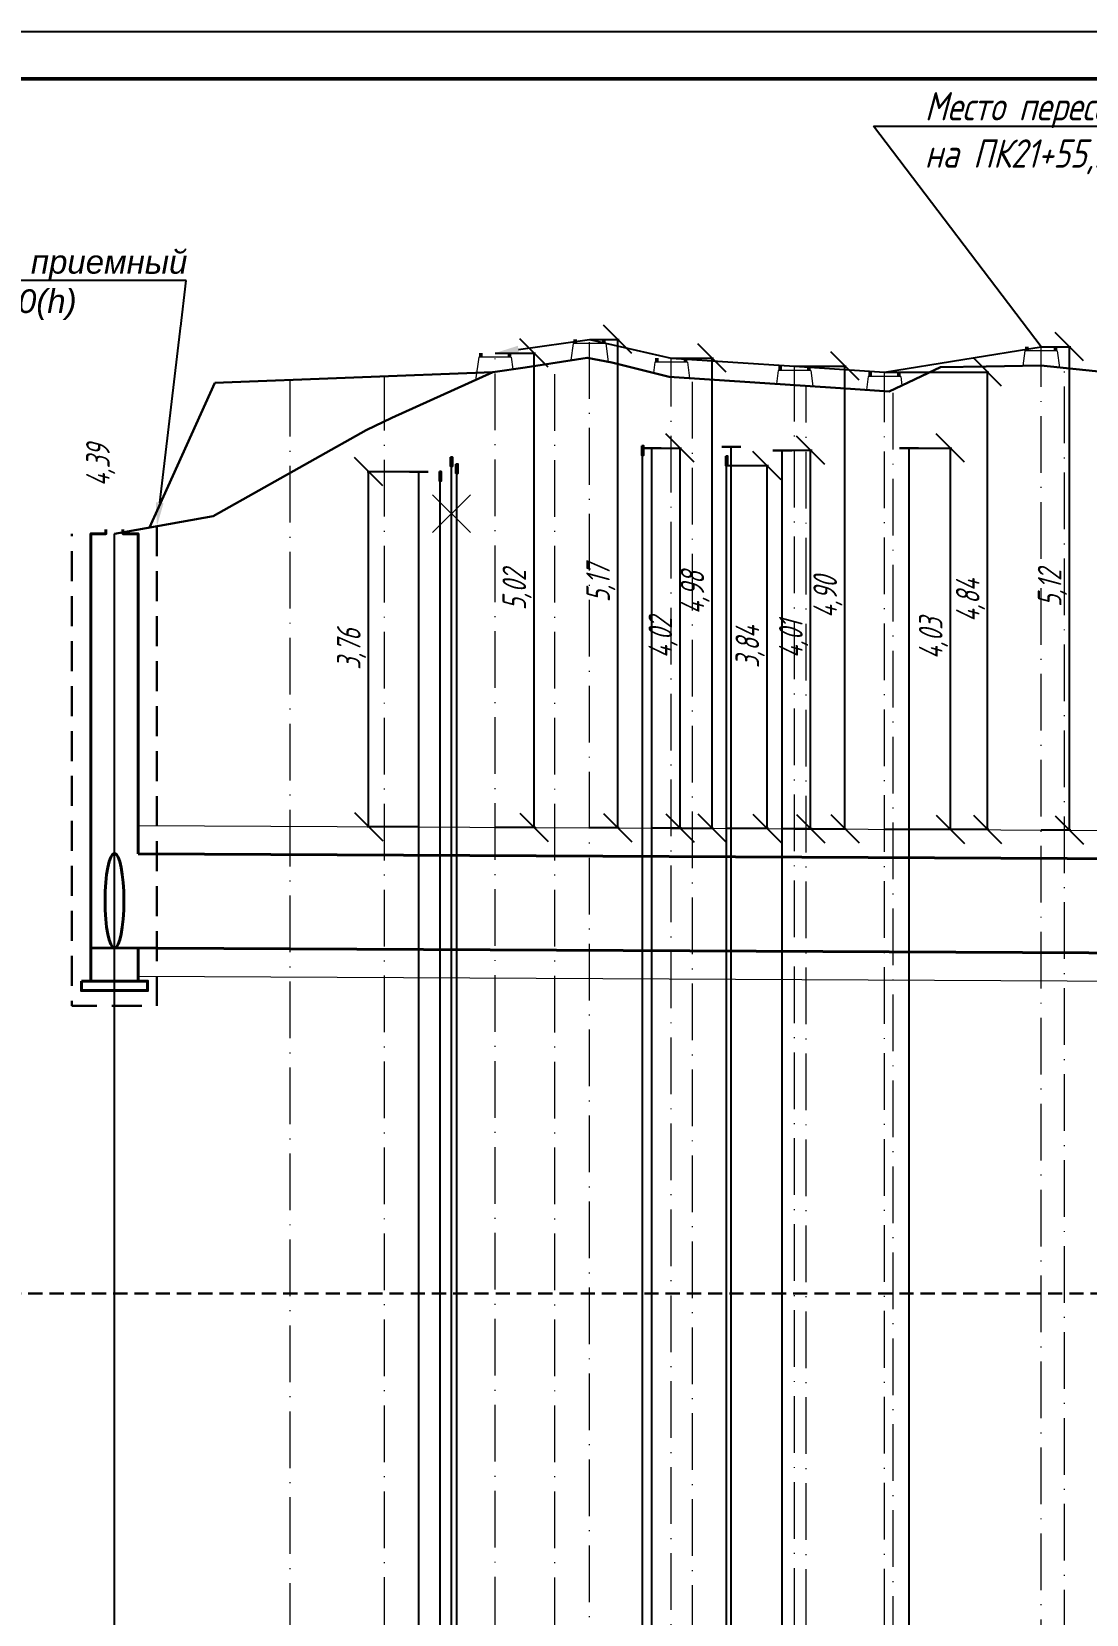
# Model space of a CAD drawing. Header units: millimetres. Extents: x -15 to 826, y 949 to 1543.
# Drawn here: x 133.8 to 245.5, y 1375.7 to 1543.2 of the extents above; entities that cross this region are included whole.
import ezdxf
from ezdxf import colors
from ezdxf.entities.mleader import LeaderData, LeaderLine
from ezdxf.enums import TextEntityAlignment as Align
from ezdxf.math import Vec2, Vec3

# ---------------------------------------------------------------- set-up
doc = ezdxf.new("R2010")
doc.units = ezdxf.units.MM
doc.header["$LTSCALE"] = 0.5
for name, pattern in [('ACAD_ISO10W100', [18, 12, -3, 0, -3]), ('DASHED2', [9.525, 6.35, -3.175]), ('NATA', [4.5, 3, -1.5])]:
    doc.linetypes.add(name, pattern=pattern)
for name, color, linetype in [('_PSM_GEO_ZEM_BLACK', 7, 'Continuous'), ('_PSM_GEO_ZEM_BLACK_VERT_LINE', 7, 'Continuous'), ('_PSM_PERES_LINE', 7, 'Continuous'), ('_PSM_TABL_TXT_TRASSA_ZAL', 7, 'Continuous'), ('_PSM_TRASSA_COLODEC', 7, 'Continuous'), ('_PSM_TRASSA_FUTLAR', 7, 'Continuous'), ('_PSM_VERT_DIM', 7, 'Continuous'), ('ВР-2', 7, 'Continuous'), ('МГТ_ИГ_геология', 7, 'Continuous')]:
    doc.layers.add(name, color=color, linetype=linetype)
doc.layers.add('_ПОС1', color=6, linetype='Continuous', true_color=0xff00ff)
doc.layers.add('С-1 В1', color=5, linetype='B-1', lineweight=30)
doc.layers.add('Формат - толстая линия', color=7, linetype='Continuous', lineweight=50)
doc.styles.add('2.5', font='isocpeui.ttf', dxfattribs={"height": 2.5})
doc.styles.add('psm_profil', font='isocpeur.ttf', dxfattribs={"width": 0.7, "oblique": 15, "height": 0.25})
doc.styles.add('psm_profil_dim', font='isocpeur.ttf', dxfattribs={"width": 0.7, "oblique": 15, "height": 2.5})
doc.styles.get("Standard").update_dxf_attribs({"font": 'isocpeur.ttf'})
doc.styles.add('СПДС', font='spdswin.shx', dxfattribs={"oblique": 15})
doc.linetypes.add('B-1', pattern='A,5,-2.5,["В1",Standard,S=2,R=0,X=-1,Y=-1.2],-3,15', length=25.5)
doc.dimstyles.new('psm_dim_profil_Y', dxfattribs={"dimtxt": 2.5, "dimasz": 3, "dimexe": 0.15, "dimexo": 0, "dimgap": 0.3, "dimtad": 1, "dimlfac": 0.1, "dimzin": 1, "dimtxsty": 'psm_profil_dim', "dimblk": 'OBLIQUE', "dimcen": 0.09, "dimadec": 0, "dimazin": 1, "dimtm": 1e-09, "dimtfac": 1, "dimtmove": 0, "dimatfit": 3, "dimfxl": 1.25, "dimarcsym": 2})

# ---------------------------------------------------------------- blocks, each defined once
blk = doc.blocks.new('_Oblique')
at = {"color": 0, "linetype": 'ByBlock', "lineweight": -2}
blk.add_line((-0.5, -0.5), (0.5, 0.5), dxfattribs=at)
blk = doc.blocks.new('*D10')
at = {"layer": '_PSM_VERT_DIM', "color": 0, "lineweight": -2, "transparency": 16777216}
for p, q in [((174.81, 1496.64), (169.34, 1496.64)), ((169.49, 1459.05), (169.49, 1496.64)), ((174.81, 1459.05), (169.34, 1459.05))]:
    blk.add_line(p, q, dxfattribs=at)
at = {"layer": 'Defpoints', "color": 0, "transparency": 16777216}
for p in [(169.49, 1496.64), (174.81, 1496.64), (174.81, 1459.05)]:
    blk.add_point(p, dxfattribs=at)
at = {"layer": '_PSM_VERT_DIM', "color": 0, "lineweight": -2, "transparency": 16777216, "xscale": 3, "yscale": 3, "zscale": 3}
for p, rotation in [((169.49, 1496.64), 90), ((169.49, 1459.05), 270)]:
    blk.add_blockref('_Oblique', p, dxfattribs=dict(at, rotation=rotation))
at = {"layer": '_PSM_VERT_DIM', "color": 0, "transparency": 16777216, "insert": (167.69, 1477.84), "char_height": 2.5, "attachment_point": 5, "rotation": 90, "style": 'psm_profil_dim'}
blk.add_mtext('3,76', dxfattribs=at)
blk = doc.blocks.new('*D11')
at = {"layer": '_PSM_VERT_DIM', "color": 0, "lineweight": -2, "transparency": 16777216}
for p, q in [((182.89, 1509.21), (187.17, 1509.21)), ((187.02, 1459.01), (187.02, 1509.21)), ((182.89, 1459.01), (187.17, 1459.01))]:
    blk.add_line(p, q, dxfattribs=at)
at = {"layer": 'Defpoints', "color": 0, "transparency": 16777216}
for p in [(182.89, 1509.21), (187.02, 1509.21), (182.89, 1459.01)]:
    blk.add_point(p, dxfattribs=at)
at = {"layer": '_PSM_VERT_DIM', "color": 0, "lineweight": -2, "transparency": 16777216, "xscale": 3, "yscale": 3, "zscale": 3}
for p, rotation in [((187.02, 1509.21), 90), ((187.02, 1459.01), 270)]:
    blk.add_blockref('_Oblique', p, dxfattribs=dict(at, rotation=rotation))
at = {"layer": '_PSM_VERT_DIM', "color": 0, "transparency": 16777216, "insert": (185.22, 1484.11), "char_height": 2.5, "attachment_point": 5, "rotation": 90, "style": 'psm_profil_dim'}
blk.add_mtext('5,02', dxfattribs=at)
blk = doc.blocks.new('*D12')
at = {"layer": '_PSM_VERT_DIM', "color": 0, "lineweight": -2, "transparency": 16777216}
for p, q in [((192.89, 1510.66), (196.04, 1510.66)), ((195.89, 1458.96), (195.89, 1510.66)), ((192.89, 1458.96), (196.04, 1458.96))]:
    blk.add_line(p, q, dxfattribs=at)
at = {"layer": 'Defpoints', "color": 0, "transparency": 16777216}
for p in [(192.89, 1510.66), (195.89, 1510.66), (192.89, 1458.96)]:
    blk.add_point(p, dxfattribs=at)
at = {"layer": '_PSM_VERT_DIM', "color": 0, "lineweight": -2, "transparency": 16777216, "xscale": 3, "yscale": 3, "zscale": 3}
for p, rotation in [((195.89, 1510.66), 90), ((195.89, 1458.96), 270)]:
    blk.add_blockref('_Oblique', p, dxfattribs=dict(at, rotation=rotation))
at = {"layer": '_PSM_VERT_DIM', "color": 0, "transparency": 16777216, "insert": (194.09, 1484.81), "char_height": 2.5, "attachment_point": 5, "rotation": 90, "style": 'psm_profil_dim'}
blk.add_mtext('5,17', dxfattribs=at)
blk = doc.blocks.new('*D13')
at = {"layer": '_PSM_VERT_DIM', "color": 0, "lineweight": -2, "transparency": 16777216}
for p, q in [((199.48, 1499.15), (202.63, 1499.15)), ((202.48, 1458.93), (202.48, 1499.15)), ((199.48, 1458.93), (202.63, 1458.93))]:
    blk.add_line(p, q, dxfattribs=at)
at = {"layer": 'Defpoints', "color": 0, "transparency": 16777216}
for p in [(199.48, 1499.15), (202.48, 1499.15), (199.48, 1458.93)]:
    blk.add_point(p, dxfattribs=at)
at = {"layer": '_PSM_VERT_DIM', "color": 0, "lineweight": -2, "transparency": 16777216, "xscale": 3, "yscale": 3, "zscale": 3}
for p, rotation in [((202.48, 1499.15), 90), ((202.48, 1458.93), 270)]:
    blk.add_blockref('_Oblique', p, dxfattribs=dict(at, rotation=rotation))
at = {"layer": '_PSM_VERT_DIM', "color": 0, "transparency": 16777216, "insert": (200.68, 1479.04), "char_height": 2.5, "attachment_point": 5, "rotation": 90, "style": 'psm_profil_dim'}
blk.add_mtext('4,02', dxfattribs=at)
blk = doc.blocks.new('*D14')
at = {"layer": '_PSM_VERT_DIM', "color": 0, "lineweight": -2, "transparency": 16777216}
for p, q in [((201.54, 1508.68), (206.03, 1508.68)), ((205.88, 1458.92), (205.88, 1508.68)), ((201.54, 1458.92), (206.03, 1458.92))]:
    blk.add_line(p, q, dxfattribs=at)
at = {"layer": 'Defpoints', "color": 0, "transparency": 16777216}
for p in [(201.54, 1508.68), (205.88, 1508.68), (201.54, 1458.92)]:
    blk.add_point(p, dxfattribs=at)
at = {"layer": '_PSM_VERT_DIM', "color": 0, "lineweight": -2, "transparency": 16777216, "xscale": 3, "yscale": 3, "zscale": 3}
for p, rotation in [((205.88, 1508.68), 90), ((205.88, 1458.92), 270)]:
    blk.add_blockref('_Oblique', p, dxfattribs=dict(at, rotation=rotation))
at = {"layer": '_PSM_VERT_DIM', "color": 0, "transparency": 16777216, "insert": (204.08, 1483.8), "char_height": 2.5, "attachment_point": 5, "rotation": 90, "style": 'psm_profil_dim'}
blk.add_mtext('4,98', dxfattribs=at)
blk = doc.blocks.new('*D15')
at = {"layer": '_PSM_VERT_DIM', "color": 0, "lineweight": -2, "transparency": 16777216}
for p, q in [((207.41, 1497.29), (211.85, 1497.29)), ((211.7, 1458.89), (211.7, 1497.29)), ((207.41, 1458.89), (211.85, 1458.89))]:
    blk.add_line(p, q, dxfattribs=at)
at = {"layer": 'Defpoints', "color": 0, "transparency": 16777216}
for p in [(207.41, 1497.29), (211.7, 1497.29), (207.41, 1458.89)]:
    blk.add_point(p, dxfattribs=at)
at = {"layer": '_PSM_VERT_DIM', "color": 0, "lineweight": -2, "transparency": 16777216, "xscale": 3, "yscale": 3, "zscale": 3}
for p, rotation in [((211.7, 1497.29), 90), ((211.7, 1458.89), 270)]:
    blk.add_blockref('_Oblique', p, dxfattribs=dict(at, rotation=rotation))
at = {"layer": '_PSM_VERT_DIM', "color": 0, "transparency": 16777216, "insert": (209.9, 1478.09), "char_height": 2.5, "attachment_point": 5, "rotation": 90, "style": 'psm_profil_dim'}
blk.add_mtext('3,84', dxfattribs=at)
blk = doc.blocks.new('*D16')
at = {"layer": '_PSM_VERT_DIM', "color": 0, "lineweight": -2, "transparency": 16777216}
for p, q in [((213.31, 1498.91), (216.46, 1498.91)), ((216.31, 1458.86), (216.31, 1498.91)), ((213.31, 1458.86), (216.46, 1458.86))]:
    blk.add_line(p, q, dxfattribs=at)
at = {"layer": 'Defpoints', "color": 0, "transparency": 16777216}
for p in [(213.31, 1498.91), (216.31, 1498.91), (213.31, 1458.86)]:
    blk.add_point(p, dxfattribs=at)
at = {"layer": '_PSM_VERT_DIM', "color": 0, "lineweight": -2, "transparency": 16777216, "xscale": 3, "yscale": 3, "zscale": 3}
for p, rotation in [((216.31, 1498.91), 90), ((216.31, 1458.86), 270)]:
    blk.add_blockref('_Oblique', p, dxfattribs=dict(at, rotation=rotation))
at = {"layer": '_PSM_VERT_DIM', "color": 0, "transparency": 16777216, "insert": (214.51, 1478.88), "char_height": 2.5, "attachment_point": 5, "rotation": 90, "style": 'psm_profil_dim'}
blk.add_mtext('4,01', dxfattribs=at)
blk = doc.blocks.new('*D17')
at = {"layer": '_PSM_VERT_DIM', "color": 0, "lineweight": -2, "transparency": 16777216}
for p, q in [((214.6, 1507.83), (220.09, 1507.83)), ((219.94, 1458.85), (219.94, 1507.83)), ((214.6, 1458.85), (220.09, 1458.85))]:
    blk.add_line(p, q, dxfattribs=at)
at = {"layer": 'Defpoints', "color": 0, "transparency": 16777216}
for p in [(214.6, 1507.83), (219.94, 1507.83), (214.6, 1458.85)]:
    blk.add_point(p, dxfattribs=at)
at = {"layer": '_PSM_VERT_DIM', "color": 0, "lineweight": -2, "transparency": 16777216, "xscale": 3, "yscale": 3, "zscale": 3}
for p, rotation in [((219.94, 1507.83), 90), ((219.94, 1458.85), 270)]:
    blk.add_blockref('_Oblique', p, dxfattribs=dict(at, rotation=rotation))
at = {"layer": '_PSM_VERT_DIM', "color": 0, "transparency": 16777216, "insert": (218.14, 1483.34), "char_height": 2.5, "attachment_point": 5, "rotation": 90, "style": 'psm_profil_dim'}
blk.add_mtext('4,90', dxfattribs=at)
blk = doc.blocks.new('*D18')
at = {"layer": '_PSM_VERT_DIM', "color": 0, "lineweight": -2, "transparency": 16777216}
for p, q in [((224.13, 1507.19), (235.19, 1507.19)), ((235.04, 1458.8), (235.04, 1507.19)), ((224.13, 1458.8), (235.19, 1458.8))]:
    blk.add_line(p, q, dxfattribs=at)
at = {"layer": 'Defpoints', "color": 0, "transparency": 16777216}
for p in [(224.13, 1507.19), (235.04, 1507.19), (224.13, 1458.8)]:
    blk.add_point(p, dxfattribs=at)
at = {"layer": '_PSM_VERT_DIM', "color": 0, "lineweight": -2, "transparency": 16777216, "xscale": 3, "yscale": 3, "zscale": 3}
for p, rotation in [((235.04, 1507.19), 90), ((235.04, 1458.8), 270)]:
    blk.add_blockref('_Oblique', p, dxfattribs=dict(at, rotation=rotation))
at = {"layer": '_PSM_VERT_DIM', "color": 0, "transparency": 16777216, "insert": (233.24, 1483), "char_height": 2.5, "attachment_point": 5, "rotation": 90, "style": 'psm_profil_dim'}
blk.add_mtext('4,84', dxfattribs=at)
blk = doc.blocks.new('*D19')
at = {"layer": '_PSM_VERT_DIM', "color": 0, "lineweight": -2, "transparency": 16777216}
for p, q in [((226.73, 1499.14), (231.27, 1499.14)), ((231.12, 1458.79), (231.12, 1499.14)), ((226.73, 1458.79), (231.27, 1458.79))]:
    blk.add_line(p, q, dxfattribs=at)
at = {"layer": 'Defpoints', "color": 0, "transparency": 16777216}
for p in [(226.73, 1499.14), (231.12, 1499.14), (226.73, 1458.79)]:
    blk.add_point(p, dxfattribs=at)
at = {"layer": '_PSM_VERT_DIM', "color": 0, "lineweight": -2, "transparency": 16777216, "xscale": 3, "yscale": 3, "zscale": 3}
for p, rotation in [((231.12, 1499.14), 90), ((231.12, 1458.79), 270)]:
    blk.add_blockref('_Oblique', p, dxfattribs=dict(at, rotation=rotation))
at = {"layer": '_PSM_VERT_DIM', "color": 0, "transparency": 16777216, "insert": (229.32, 1478.96), "char_height": 2.5, "attachment_point": 5, "rotation": 90, "style": 'psm_profil_dim'}
blk.add_mtext('4,03', dxfattribs=at)
blk = doc.blocks.new('*D20')
at = {"layer": '_PSM_VERT_DIM', "color": 0, "lineweight": -2, "transparency": 16777216}
for p, q in [((240.71, 1509.88), (243.86, 1509.88)), ((243.71, 1458.72), (243.71, 1509.88)), ((240.71, 1458.72), (243.86, 1458.72))]:
    blk.add_line(p, q, dxfattribs=at)
at = {"layer": 'Defpoints', "color": 0, "transparency": 16777216}
for p in [(240.71, 1509.88), (243.71, 1509.88), (240.71, 1458.72)]:
    blk.add_point(p, dxfattribs=at)
at = {"layer": '_PSM_VERT_DIM', "color": 0, "lineweight": -2, "transparency": 16777216, "xscale": 3, "yscale": 3, "zscale": 3}
for p, rotation in [((243.71, 1509.88), 90), ((243.71, 1458.72), 270)]:
    blk.add_blockref('_Oblique', p, dxfattribs=dict(at, rotation=rotation))
at = {"layer": '_PSM_VERT_DIM', "color": 0, "transparency": 16777216, "insert": (241.91, 1484.3), "char_height": 2.5, "attachment_point": 5, "rotation": 90, "style": 'psm_profil_dim'}
blk.add_mtext('5,12', dxfattribs=at)
blk = doc.blocks.new('*U51')
at = {"color": 0, "linetype": 'ByBlock', "lineweight": -2}
blk.add_lwpolyline([(0, 594), (841, 594), (841, 0), (0, 0)], close=True, dxfattribs=at)
at = {"layer": 'Формат - толстая линия'}
blk.add_lwpolyline([(20, 589), (836, 589), (836, 5), (20, 5)], close=True, dxfattribs=at)
at = {"color": 0, "linetype": 'ByBlock', "lineweight": -2, "ltscale": 100, "style": '2.5'}
blk.add_attdef('ФОРМАТ', (791, 1.5), '', height=2.5, dxfattribs=at)

msp = doc.modelspace()

# ---------------------------------------------------------------- linework, layer by layer
at = {"lineweight": 50}
for p, q in [((191.365, 1510.66), (191.365, 1510.21)), ((194.405, 1510.66), (194.405, 1510.21)), ((239.191, 1509.883), (239.191, 1509.433)), ((242.231, 1509.883), (242.231, 1509.433)), ((181.368, 1509.209), (181.368, 1508.759)), ((184.408, 1509.209), (184.408, 1508.759)), ((200.015, 1508.678), (200.015, 1508.228)), ((203.055, 1508.678), (203.055, 1508.228)), ((213.077, 1507.825), (213.077, 1507.375)), ((216.117, 1507.825), (216.117, 1507.375)), ((222.61, 1507.187), (222.61, 1506.737)), ((225.65, 1507.187), (225.65, 1506.737))]:
    msp.add_line(p, q, dxfattribs=at)
at = {"color": 1, "lineweight": 30, "ltscale": 0.5, "true_color": 0xff0000}
for p, q in [((182.665, 1507.176), (153.224, 1506.061)), ((153.224, 1506.061), (146.283, 1490.737))]:
    msp.add_line(p, q, dxfattribs=at)
at = {"layer": '_PSM_GEO_ZEM_BLACK', "color": 7, "lineweight": 30}
msp.add_lwpolyline([(142.585, 1490.085), (153.052, 1491.929), (169.226, 1501.038), (171.969, 1502.357), (182.665, 1507.176), (186.084, 1507.689), (192.643, 1508.707), (195.263, 1508.202), (201.343, 1506.69), (219.991, 1505.473), (224.62, 1505.153), (230.076, 1507.698), (234.882, 1507.786), (240.672, 1507.887), (263.477, 1505.532)], dxfattribs=at)
at = {"layer": '_PSM_GEO_ZEM_BLACK_VERT_LINE', "color": 7}
msp.add_line((142.585, 1248.489), (142.585, 1490.085), dxfattribs=at)
at = {"layer": '_PSM_PERES_LINE', "color": 7}
for p, q in [((198.519, 1286.199), (198.519, 1498.392)), ((199.476, 1285.072), (199.476, 1499.155)), ((207.903, 1280.938), (207.903, 1499.262)), ((213.313, 1283.556), (213.313, 1498.909)), ((226.73, 1276.799), (226.73, 1499.137)), ((174.813, 1282.737), (174.813, 1496.638)), ((178.279, 1282.593), (178.279, 1497.2)), ((178.849, 1282.872), (178.849, 1496.457)), ((207.413, 1281.997), (207.413, 1497.294)), ((177.092, 1282.764), (177.092, 1495.665))]:
    msp.add_line(p, q, dxfattribs=at)
at = {"layer": '_PSM_PERES_LINE', "color": 1, "lineweight": 0}
for p, q in [((176.279, 1494.2), (180.279, 1490.2)), ((180.279, 1494.2), (176.279, 1490.2))]:
    msp.add_line(p, q, dxfattribs=at)
at = {"layer": '_PSM_PERES_LINE', "color": 7, "lineweight": 30}
for points in [[(178.179, 1498.2), (178.379, 1498.2), (178.379, 1497.2), (178.179, 1497.2)], [(198.419, 1499.392), (198.619, 1499.392), (198.619, 1498.392), (198.419, 1498.392)], [(207.313, 1498.294), (207.513, 1498.294), (207.513, 1497.294), (207.313, 1497.294)], [(176.992, 1496.665), (177.192, 1496.665), (177.192, 1495.665), (176.992, 1495.665)], [(178.749, 1497.457), (178.949, 1497.457), (178.949, 1496.457), (178.749, 1496.457)]]:
    msp.add_lwpolyline(points, close=True, dxfattribs=at)
for points in [[(198.476, 1499.155), (200.476, 1499.155)], [(206.903, 1499.262), (208.903, 1499.262)], [(212.313, 1498.909), (214.313, 1498.909)], [(225.73, 1499.137), (227.73, 1499.137)], [(173.813, 1496.638), (175.813, 1496.638)]]:
    msp.add_lwpolyline(points, dxfattribs=at)
at = {"layer": '_PSM_TRASSA_COLODEC', "color": 30, "lineweight": 40, "true_color": 0xff7f00}
for points in [[(141.685, 1490.526), (141.685, 1490.085), (140.085, 1490.085), (140.085, 1442.711)], [(143.485, 1490.526), (143.485, 1490.085), (145.085, 1490.085), (145.085, 1456.199)], [(142.585, 1456.211), (142.648, 1456.211)], [(145.085, 1456.199), (320.78, 1455.32)], [(140.085, 1446.224), (323.28, 1445.308), (408.89, 1444.88)], [(145.085, 1446.199), (145.085, 1442.711)], [(140.085, 1442.711), (145.085, 1442.711)]]:
    msp.add_lwpolyline(points, dxfattribs=at)
msp.add_lwpolyline([(139.085, 1442.711), (146.085, 1442.711), (146.085, 1441.711), (139.085, 1441.711)], close=True, dxfattribs=at)
msp.add_ellipse((142.585, 1451.221), major_axis=(0, 5), ratio=0.2, dxfattribs=at)
at = {"layer": '_PSM_TRASSA_FUTLAR', "color": 7, "lineweight": 9}
for points in [[(145.085, 1456.199), (145.085, 1459.199), (320.78, 1458.32), (320.78, 1455.32)], [(320.78, 1445.32), (320.78, 1442.32), (145.085, 1443.199), (145.085, 1446.199)]]:
    msp.add_lwpolyline(points, dxfattribs=at)
at = {"layer": 'ВР-2', "color": 2, "linetype": 'ACAD_ISO10W100', "lineweight": 15}
for p, q in [((192.885, 1285.974), (192.885, 1510.66)), ((240.711, 1287.231), (240.711, 1509.883)), ((182.888, 1282.647), (182.888, 1509.209)), ((201.535, 1285.144), (201.535, 1508.678)), ((214.597, 1283.57), (214.597, 1507.825)), ((224.13, 1283.487), (224.13, 1507.187))]:
    msp.add_line(p, q, dxfattribs=at)
at = {"layer": 'ВР-2', "color": 3, "linetype": 'ACAD_ISO10W100', "lineweight": 15}
for p, q in [((189.219, 1282.584), (189.219, 1508.175)), ((171.178, 1282.593), (171.178, 1506.741)), ((203.793, 1281.754), (203.793, 1506.53)), ((243.198, 1281.256), (243.198, 1507.626)), ((161.148, 1506.361), (161.148, 1265.247)), ((215.847, 1265.247), (215.847, 1505.744)), ((225.062, 1280.592), (225.062, 1505.359))]:
    msp.add_line(p, q, dxfattribs=at)
at = {"layer": 'МГТ_ИГ_геология', "color": 5, "linetype": 'NATA', "lineweight": 30}
msp.add_line((128.957, 1409.626), (562.68, 1409.626), dxfattribs=at)
at = {"layer": 'С-1 В1', "color": 7, "linetype": 'Continuous', "lineweight": 9}
for p, q in [((191.165, 1510.21), (190.919, 1508.439)), ((194.605, 1510.21), (191.165, 1510.21)), ((193.409, 1510.21), (191.289, 1510.21)), ((194.605, 1510.21), (194.864, 1508.279)), ((181.168, 1508.759), (180.833, 1506.351)), ((184.608, 1508.759), (181.168, 1508.759)), ((183.411, 1508.759), (181.291, 1508.759)), ((184.608, 1508.759), (184.777, 1507.493)), ((199.815, 1508.228), (199.66, 1507.109)), ((203.255, 1508.228), (199.815, 1508.228)), ((202.059, 1508.228), (199.939, 1508.228)), ((203.255, 1508.228), (203.479, 1506.551)), ((238.991, 1509.433), (238.771, 1507.853)), ((242.431, 1509.433), (238.991, 1509.433)), ((241.235, 1509.433), (239.115, 1509.433)), ((242.431, 1509.433), (242.665, 1507.681)), ((212.877, 1507.375), (212.679, 1505.95)), ((216.317, 1507.375), (212.877, 1507.375)), ((215.121, 1507.375), (213.001, 1507.375)), ((216.317, 1507.375), (216.542, 1505.698)), ((222.41, 1506.737), (222.213, 1505.319)), ((225.85, 1506.737), (222.41, 1506.737)), ((224.654, 1506.737), (222.534, 1506.737)), ((225.85, 1506.737), (225.978, 1505.786))]:
    msp.add_line(p, q, dxfattribs=at)

# ---------------------------------------------------------------- block references
msp.add_blockref('*U51', (-15.348, 949.236))

# ---------------------------------------------------------------- texts
at = {"layer": '_PSM_TABL_TXT_TRASSA_ZAL', "color": 5, "style": 'psm_profil', "oblique": 15, "width": 0.7}
msp.add_text('4,39', height=2.5, rotation=90, dxfattribs=at).set_placement((140.835, 1495.085), align=Align.MIDDLE_LEFT)

# ---------------------------------------------------------------- dimensions: what is measured, and where the dimension line sits
at = {"layer": '_PSM_VERT_DIM'}
for p1, p2, distance, picture, middle in [((192.885, 1458.96), (192.885, 1510.66), -3, '*D12', (194.085, 1484.81)), ((182.888, 1459.01), (182.888, 1509.209), -4.135, '*D11', (185.223, 1484.109)), ((201.535, 1458.916), (201.535, 1508.678), -4.346, '*D14', (204.081, 1483.797)), ((240.711, 1458.72), (240.711, 1509.883), -3, '*D20', (241.911, 1484.301)), ((214.597, 1458.851), (214.597, 1507.825), -5.34, '*D17', (218.137, 1483.338)), ((224.13, 1458.803), (224.13, 1507.187), -10.906, '*D18', (233.236, 1482.995)), ((199.476, 1458.927), (199.476, 1499.155), -3, '*D13', (200.676, 1479.041)), ((213.313, 1458.857), (213.313, 1498.909), -3, '*D16', (214.513, 1478.883)), ((226.73, 1458.79), (226.73, 1499.137), -4.386, '*D19', (229.316, 1478.964)), ((174.813, 1459.05), (174.813, 1496.638), 5.323, '*D10', (167.691, 1477.844)), ((207.413, 1458.887), (207.413, 1497.294), -4.284, '*D15', (209.897, 1478.09))]:
    dim = msp.add_aligned_dim(p1=p1, p2=p2, distance=distance, dimstyle='psm_dim_profil_Y', dxfattribs=at)
    dim.commit()
    dim.dimension.update_dxf_attribs({"geometry": picture, "text_midpoint": middle})

# ---------------------------------------------------------------- leaders
at = {"lineweight": 25, "transparency": 33554687}
ml = msp.add_multileader_mtext('Standard', dxfattribs=at)
ml.set_content('Место пересечения Ж. Д. путей^I\\Pна ПК21+55,21', color=256, style='СПДС')
ml.set_leader_properties()
ml.build(insert=Vec2(0, 0))
ml.multileader.update_dxf_attribs({"text_left_attachment_type": 6, "text_right_attachment_type": 6, "dogleg_length": 0.36, "arrow_head_size": 2.5})
ctx = ml.context
ctx.base_point, ctx.char_height, ctx.arrow_head_size, ctx.landing_gap_size, ctx.plane_origin = Vec3(224.394, 1533.233), 3, 2.5, 4, Vec3(-116.851, 1173.842)
ctx.left_attachment, ctx.right_attachment = 6, 6
notes = []
notes.append((ctx, [(0, (1, 1, 0), (222.954, 1533.233), (1, 0), 1.44, [(5, [(182.888, 1509.209), (192.885, 1510.66), (201.535, 1508.678), (214.597, 1507.825), (224.13, 1507.187), (240.711, 1509.883)], 0, [])])]))
ctx.mtext.insert, ctx.mtext.width, ctx.mtext.defined_height, ctx.mtext.flow_direction = Vec3(228.394, 1536.833), 95.36267, 10.067, 5
for ctx, leaders in notes:
    for number, flags, end, landing, length, lines in leaders:
        leader = LeaderData()
        leader.index, (leader.has_last_leader_line, leader.has_dogleg_vector, leader.attachment_direction) = number, flags
        leader.last_leader_point, leader.dogleg_vector, leader.dogleg_length = Vec3(end), Vec3(landing), length
        for number, points, colour, breaks in lines:
            line = LeaderLine()
            line.index, line.vertices, line.color, line.breaks = number, Vec3.list(points), colors.encode_raw_color(colour), breaks
            leader.lines.append(line)
        ctx.leaders.append(leader)

# ---------------------------------------------------------------- next in the draw order: leaders
at = {"layer": '_ПОС1', "color": 6, "lineweight": 18, "true_color": 0xf50aed, "transparency": 33554687}
ml = msp.add_multileader_mtext('Standard', dxfattribs=at)
ml.set_content('{\\fArial|b0|i1|c204|p34;\\C256;\\c16711935;Котлован приемный \\P4,5х4,5х5,0(h) }', color=5)
ml.set_leader_properties()
ml.build(insert=Vec2(0, 0))
ml.multileader.update_dxf_attribs({"text_left_attachment_type": 6, "text_right_attachment_type": 6, "dogleg_length": 0, "arrow_head_size": 2.5})
ctx = ml.context
ctx.base_point, ctx.char_height, ctx.arrow_head_size, ctx.landing_gap_size, ctx.plane_origin, ctx.plane_x_axis, ctx.plane_y_axis = Vec3(116.258, 1516.899), 2.5, 2.5, 0, Vec3(241.642, 1444.674), Vec3(0.9999997, -0.0007707), Vec3(0.0007707, 0.9999997)
ctx.left_attachment, ctx.right_attachment = 6, 6
notes = []
notes.append((ctx, [(1, (1, 1, 0), (150.172, 1516.873), (-0.9999997, 0.0007707), 0, [(0, [(147.085, 1490.878)], 0, [])])]))
ctx.mtext.insert, ctx.mtext.text_direction, ctx.mtext.rotation, ctx.mtext.flow_direction = Vec3(116.26, 1520.134), Vec3(0.9999997, -0.0007707), 6.2824146, 5
ctx.mtext.has_bg_fill, ctx.mtext.bg_color, ctx.mtext.bg_scale_factor, ctx.mtext.bg_transparency, ctx.mtext.use_window_bg_color = 1, -1023410167, 1.5, 0, 1
for ctx, leaders in notes:
    for number, flags, end, landing, length, lines in leaders:
        leader = LeaderData()
        leader.index, (leader.has_last_leader_line, leader.has_dogleg_vector, leader.attachment_direction) = number, flags
        leader.last_leader_point, leader.dogleg_vector, leader.dogleg_length = Vec3(end), Vec3(landing), length
        for number, points, colour, breaks in lines:
            line = LeaderLine()
            line.index, line.vertices, line.color, line.breaks = number, Vec3.list(points), colors.encode_raw_color(colour), breaks
            leader.lines.append(line)
        ctx.leaders.append(leader)

# ---------------------------------------------------------------- next in the draw order: linework, layer by layer
at = {"layer": '_ПОС1', "color": 6, "linetype": 'DASHED2', "lineweight": 30, "true_color": 0xf50aed, "transparency": 33554687, "flags": 128}
msp.add_lwpolyline([(147.085, 1490.878), (147.085, 1440.085), (138.085, 1440.085), (138.085, 1490.085)], dxfattribs=at)

doc.saveas('drawing.dxf')
